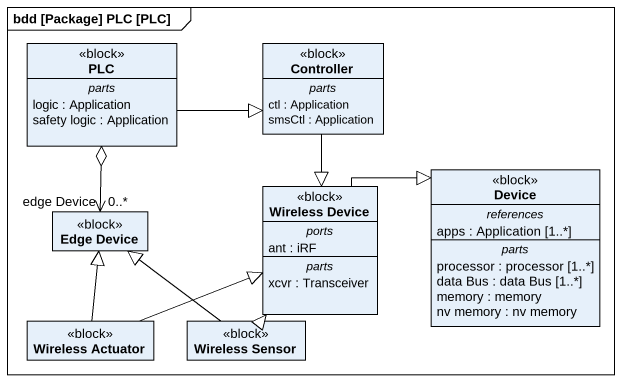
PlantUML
@startuml
mainframe bdd [Package] PLC [PLC]
hide circle
hide empty members
class PLC <<block>> {
  -- parts --
  logic : Application
  safety logic : Application
}
class Controller <<block>> {
  -- parts --
  ctl : Application
  smsCtl : Application
}
class Device <<block>> {
  -- references --
  apps : Application [1..*]
  -- parts --
  processor : processor [1..*]
  data Bus : data Bus [1..*]
  memory : memory
  nv memory : nv memory
}
class "Edge Device" as Edge_Device <<block>>
class "Wireless Device" as Wireless_Device <<block>> {
  -- ports --
  ant : iRF
  -- parts --
  xcvr : Transceiver
}
class "Wireless Actuator" as Wireless_Actuator <<block>>
class "Wireless Sensor" as Wireless_Sensor <<block>>
PLC -right-|> Controller
PLC o--> "edge Device\n0..*" Edge_Device
Controller --|> Wireless_Device
Wireless_Device -right-|> Device
Wireless_Actuator -up-|> Edge_Device
Wireless_Actuator -right-|> Wireless_Device
Wireless_Sensor -up-|> Edge_Device
Wireless_Sensor -up-|> Wireless_Device
@enduml
